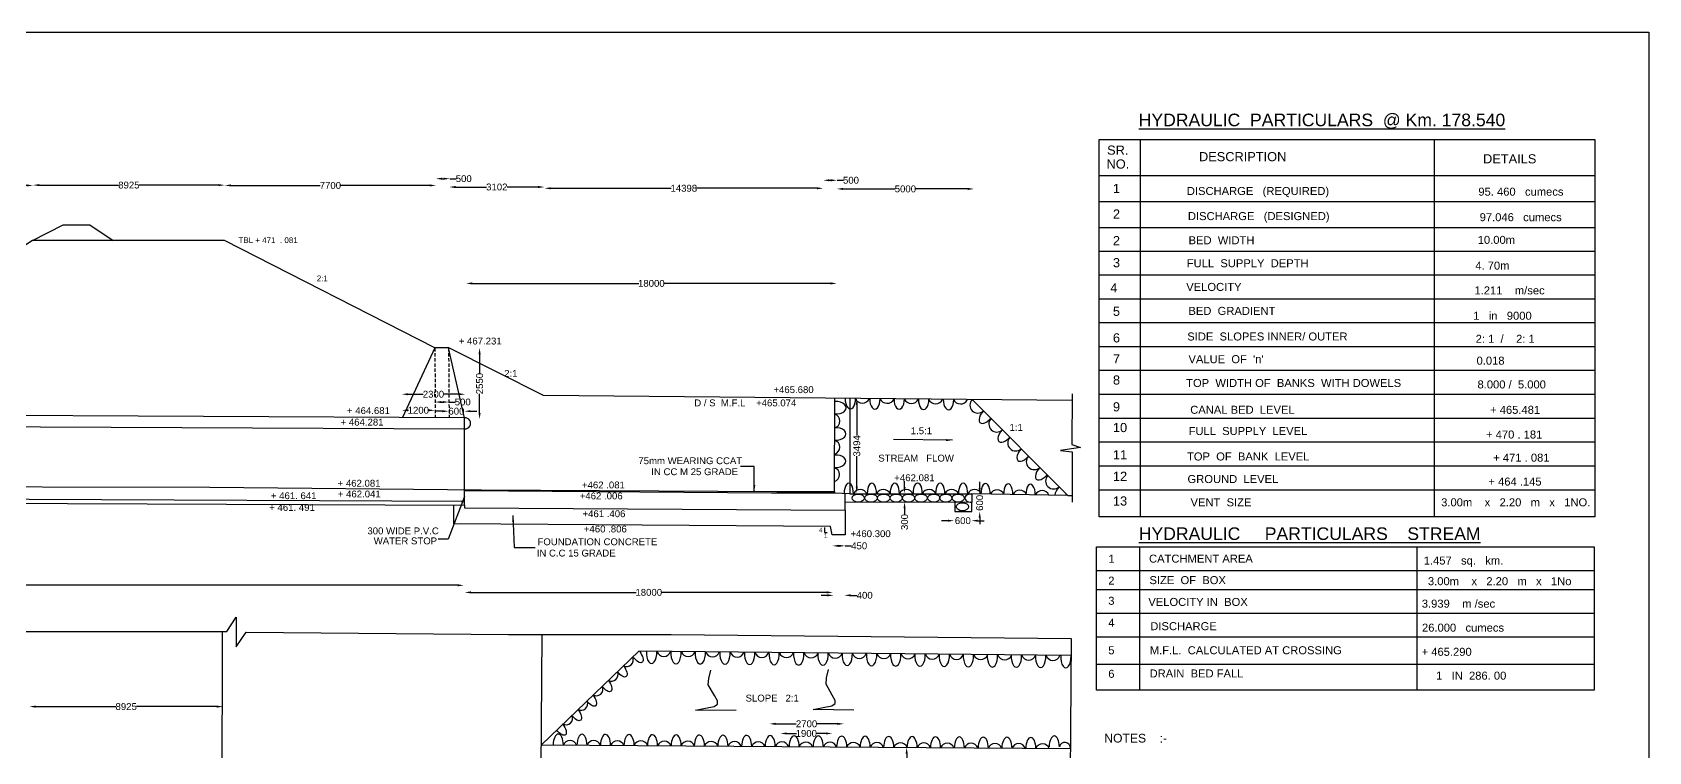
# Model space of a CAD drawing. Header units: millimetres. Extents: x -1227 to 145991, y 7047 to 97100.
# Drawn here: x 75332 to 145991, y 65645 to 97100 of the extents above; entities that cross this region are included whole.
import ezdxf

# ---------------------------------------------------------------- set-up
doc = ezdxf.new("R2010")
doc.units = ezdxf.units.MM
doc.header["$MEASUREMENT"] = 0
doc.linetypes.add('DASHED', pattern=[0.75, 0.5, -0.25])
for name, color, linetype in [('DIM', 7, 'Continuous'), ('DWG', 7, 'Continuous'), ('TEXT', 7, 'Continuous'), ('TXT', 7, 'Continuous')]:
    doc.layers.add(name, color=color, linetype=linetype)
doc.styles.get("Standard").update_dxf_attribs({"font": 'arial.ttf'})
doc.dimstyles.new('Civil', dxfattribs={"dimtxt": 300, "dimasz": 275, "dimexe": 0.1, "dimexo": 0.0625, "dimgap": 0.09, "dimtad": 0, "dimdec": 0, "dimzin": 12, "dimdsep": 46, "dimtxsty": 'Standard', "dimcen": 0.1, "dimse1": 1, "dimse2": 1, "dimadec": 0, "dimazin": 2, "dimtfac": 1, "dimtdec": 0, "dimtofl": 0, "dimtmove": 0, "dimatfit": 3, "dimfxl": 1, "dimfrac": 1, "dimtolj": 1, "dimtzin": 0, "dimarcsym": 0})

# ---------------------------------------------------------------- blocks, each defined once
blk = doc.blocks.new('*D10')
at = {"layer": 'Defpoints', "color": 0, "transparency": 16777216}
for p in [(65344, 90392), (75360, 90405), (75360, 90392)]:
    blk.add_point(p, dxfattribs=at)
at = {"layer": 'DIM', "color": 0, "lineweight": -2, "transparency": 16777216}
for p, q in [((65619, 90405), (69802, 90405)), ((75085, 90405), (70902, 90405))]:
    blk.add_line(p, q, dxfattribs=at)
at = {"layer": 'DIM', "color": 0, "transparency": 16777216}
for points in [[(65619, 90451), (65619, 90359), (65344, 90405)], [(75085, 90451), (75085, 90359), (75360, 90405)]]:
    blk.add_solid(points, dxfattribs=at)
at = {"layer": 'DIM', "color": 0, "transparency": 16777216, "insert": (70352, 90405), "char_height": 300, "attachment_point": 5}
blk.add_mtext('\\A1;11200', dxfattribs=at)
blk = doc.blocks.new('*D11')
at = {"layer": 'Defpoints', "color": 0, "transparency": 16777216}
for p in [(75360, 90405), (83747, 90419), (83747, 90405)]:
    blk.add_point(p, dxfattribs=at)
at = {"layer": 'DIM', "color": 0, "lineweight": -2, "transparency": 16777216}
for p, q in [((75635, 90419), (79104, 90419)), ((83472, 90419), (80003, 90419))]:
    blk.add_line(p, q, dxfattribs=at)
at = {"layer": 'DIM', "color": 0, "transparency": 16777216}
for points in [[(75635, 90464), (75635, 90373), (75360, 90419)], [(83472, 90464), (83472, 90373), (83747, 90419)]]:
    blk.add_solid(points, dxfattribs=at)
at = {"layer": 'DIM', "color": 0, "transparency": 16777216, "insert": (79554, 90419), "char_height": 300, "attachment_point": 5}
blk.add_mtext('\\A1;8925', dxfattribs=at)
blk = doc.blocks.new('*D12')
at = {"layer": 'Defpoints', "color": 0, "transparency": 16777216}
for p in [(83747, 90419), (92975, 90419), (92975, 90404)]:
    blk.add_point(p, dxfattribs=at)
at = {"layer": 'DIM', "color": 0, "lineweight": -2, "transparency": 16777216}
for p, q in [((84022, 90404), (87915, 90404)), ((92700, 90404), (88808, 90404))]:
    blk.add_line(p, q, dxfattribs=at)
at = {"layer": 'DIM', "color": 0, "transparency": 16777216}
for points in [[(84022, 90450), (84022, 90359), (83747, 90404)], [(92700, 90450), (92700, 90359), (92975, 90404)]]:
    blk.add_solid(points, dxfattribs=at)
at = {"layer": 'DIM', "color": 0, "transparency": 16777216, "insert": (88361, 90404), "char_height": 300, "attachment_point": 5}
blk.add_mtext('\\A1;7700', dxfattribs=at)
blk = doc.blocks.new('*D13')
at = {"layer": 'Defpoints', "color": 0, "transparency": 16777216}
for p in [(93585, 90699), (92975, 90404), (93585, 90404)]:
    blk.add_point(p, dxfattribs=at)
at = {"layer": 'DIM', "color": 0, "lineweight": -2, "transparency": 16777216}
for p, q in [((93250, 90699), (93310, 90699)), ((93585, 90699), (93860, 90699))]:
    blk.add_line(p, q, dxfattribs=at)
at = {"layer": 'DIM', "color": 0, "transparency": 16777216}
for points in [[(93250, 90745), (93250, 90653), (92975, 90699)], [(93310, 90745), (93310, 90653), (93585, 90699)]]:
    blk.add_solid(points, dxfattribs=at)
at = {"layer": 'DIM', "color": 0, "transparency": 16777216, "insert": (94191, 90699), "char_height": 300, "attachment_point": 5}
blk.add_mtext('\\A1;500', dxfattribs=at)
blk = doc.blocks.new('*D14')
at = {"layer": 'Defpoints', "color": 0, "transparency": 16777216}
for p in [(93557, 90321), (97718, 90335), (97718, 90321)]:
    blk.add_point(p, dxfattribs=at)
at = {"layer": 'DIM', "color": 0, "lineweight": -2, "transparency": 16777216}
for p, q in [((93832, 90335), (95191, 90335)), ((97443, 90335), (96084, 90335))]:
    blk.add_line(p, q, dxfattribs=at)
at = {"layer": 'DIM', "color": 0, "transparency": 16777216}
for points in [[(93832, 90381), (93832, 90289), (93557, 90335)], [(97443, 90381), (97443, 90289), (97718, 90335)]]:
    blk.add_solid(points, dxfattribs=at)
at = {"layer": 'DIM', "color": 0, "transparency": 16777216, "insert": (95637, 90335), "char_height": 300, "attachment_point": 5}
blk.add_mtext('\\A1;3102', dxfattribs=at)
blk = doc.blocks.new('*D15')
at = {"layer": 'Defpoints', "color": 0, "transparency": 16777216}
for p in [(97718, 90335), (109905, 90335), (109905, 90279)]:
    blk.add_point(p, dxfattribs=at)
at = {"layer": 'DIM', "color": 0, "lineweight": -2, "transparency": 16777216}
for p, q in [((97993, 90279), (103261, 90279)), ((109630, 90279), (104362, 90279))]:
    blk.add_line(p, q, dxfattribs=at)
at = {"layer": 'DIM', "color": 0, "transparency": 16777216}
for points in [[(97993, 90325), (97993, 90233), (97718, 90279)], [(109630, 90325), (109630, 90233), (109905, 90279)]]:
    blk.add_solid(points, dxfattribs=at)
at = {"layer": 'DIM', "color": 0, "transparency": 16777216, "insert": (103811, 90279), "char_height": 300, "attachment_point": 5}
blk.add_mtext('\\A1;14398', dxfattribs=at)
blk = doc.blocks.new('*D16')
at = {"layer": 'Defpoints', "color": 0, "transparency": 16777216}
for p in [(110514, 90630), (109905, 90279), (110514, 90279)]:
    blk.add_point(p, dxfattribs=at)
at = {"layer": 'DIM', "color": 0, "lineweight": -2, "transparency": 16777216}
for p, q in [((110180, 90630), (110239, 90630)), ((110514, 90630), (110789, 90630))]:
    blk.add_line(p, q, dxfattribs=at)
at = {"layer": 'DIM', "color": 0, "transparency": 16777216}
for points in [[(110180, 90676), (110180, 90584), (109905, 90630)], [(110239, 90676), (110239, 90584), (110514, 90630)]]:
    blk.add_solid(points, dxfattribs=at)
at = {"layer": 'DIM', "color": 0, "transparency": 16777216, "insert": (111120, 90630), "char_height": 300, "attachment_point": 5}
blk.add_mtext('\\A1;500', dxfattribs=at)
blk = doc.blocks.new('*D17')
at = {"layer": 'Defpoints', "color": 0, "transparency": 16777216}
for p in [(110500, 90182), (116496, 90252), (116496, 90182)]:
    blk.add_point(p, dxfattribs=at)
at = {"layer": 'DIM', "color": 0, "lineweight": -2, "transparency": 16777216}
for p, q in [((110775, 90252), (113051, 90252)), ((116221, 90252), (113946, 90252))]:
    blk.add_line(p, q, dxfattribs=at)
at = {"layer": 'DIM', "color": 0, "transparency": 16777216}
for points in [[(110775, 90298), (110775, 90206), (110500, 90252)], [(116221, 90298), (116221, 90206), (116496, 90252)]]:
    blk.add_solid(points, dxfattribs=at)
at = {"layer": 'DIM', "color": 0, "transparency": 16777216, "insert": (113498, 90252), "char_height": 300, "attachment_point": 5}
blk.add_mtext('\\A1;5000', dxfattribs=at)
blk = doc.blocks.new('*D39')
at = {"layer": 'Defpoints', "color": 0, "transparency": 16777216}
for p in [(91484, 80632), (92928, 80632), (92928, 80572)]:
    blk.add_point(p, dxfattribs=at)
at = {"layer": 'DIM', "color": 0, "lineweight": -2, "transparency": 16777216}
for p, q in [((91759, 80572), (91772, 80572)), ((92653, 80572), (92639, 80572))]:
    blk.add_line(p, q, dxfattribs=at)
at = {"layer": 'DIM', "color": 0, "transparency": 16777216}
for points in [[(91759, 80618), (91759, 80526), (91484, 80572)], [(92653, 80618), (92653, 80526), (92928, 80572)]]:
    blk.add_solid(points, dxfattribs=at)
at = {"layer": 'DIM', "color": 0, "transparency": 16777216, "insert": (92206, 80572), "char_height": 300, "attachment_point": 5}
blk.add_mtext('\\A1;1200', dxfattribs=at)
blk = doc.blocks.new('*D40')
at = {"layer": 'Defpoints', "color": 0, "transparency": 16777216}
for p in [(92938, 80773), (93540, 80933), (93540, 80773)]:
    blk.add_point(p, dxfattribs=at)
at = {"layer": 'DIM', "color": 0, "lineweight": -2, "transparency": 16777216}
for p, q in [((93213, 80933), (93265, 80933)), ((93540, 80933), (93815, 80933))]:
    blk.add_line(p, q, dxfattribs=at)
at = {"layer": 'DIM', "color": 0, "transparency": 16777216}
for points in [[(93213, 80979), (93213, 80887), (92938, 80933)], [(93265, 80979), (93265, 80887), (93540, 80933)]]:
    blk.add_solid(points, dxfattribs=at)
at = {"layer": 'DIM', "color": 0, "transparency": 16777216, "insert": (94146, 80933), "char_height": 300, "attachment_point": 5}
blk.add_mtext('\\A1;500', dxfattribs=at)
blk = doc.blocks.new('*D41')
at = {"layer": 'Defpoints', "color": 0, "transparency": 16777216}
for p in [(93530, 80512), (94212, 80532), (94212, 80512)]:
    blk.add_point(p, dxfattribs=at)
at = {"layer": 'DIM', "color": 0, "lineweight": -2, "transparency": 16777216}
for p, q in [((93255, 80532), (92980, 80532)), ((94487, 80532), (94762, 80532))]:
    blk.add_line(p, q, dxfattribs=at)
at = {"layer": 'DIM', "color": 0, "transparency": 16777216}
for points in [[(93255, 80578), (93255, 80486), (93530, 80532)], [(94487, 80578), (94487, 80486), (94212, 80532)]]:
    blk.add_solid(points, dxfattribs=at)
at = {"layer": 'DIM', "color": 0, "transparency": 16777216, "insert": (93871, 80532), "char_height": 300, "attachment_point": 5}
blk.add_mtext('\\A1;600', dxfattribs=at)
blk = doc.blocks.new('*D42')
at = {"layer": 'Defpoints', "color": 0, "transparency": 16777216}
for p in [(91484, 81274), (94252, 81274), (94252, 81274)]:
    blk.add_point(p, dxfattribs=at)
at = {"layer": 'DIM', "color": 0, "lineweight": -2, "transparency": 16777216}
for p, q in [((91759, 81274), (92418, 81274)), ((93977, 81274), (93318, 81274))]:
    blk.add_line(p, q, dxfattribs=at)
at = {"layer": 'DIM', "color": 0, "transparency": 16777216}
for points in [[(91759, 81319), (91759, 81228), (91484, 81274)], [(93977, 81319), (93977, 81228), (94252, 81274)]]:
    blk.add_solid(points, dxfattribs=at)
at = {"layer": 'DIM', "color": 0, "transparency": 16777216, "insert": (92868, 81274), "char_height": 300, "attachment_point": 5}
blk.add_mtext('\\A1;2300', dxfattribs=at)
blk = doc.blocks.new('*D43')
at = {"layer": 'Defpoints', "color": 0, "transparency": 16777216}
for p in [(94854, 83298), (94884, 83298), (94854, 80181)]:
    blk.add_point(p, dxfattribs=at)
at = {"layer": 'DIM', "color": 0, "lineweight": -2, "transparency": 16777216}
for p, q in [((94884, 83023), (94884, 82190)), ((94884, 80456), (94884, 81290))]:
    blk.add_line(p, q, dxfattribs=at)
at = {"layer": 'DIM', "color": 0, "transparency": 16777216}
for points in [[(94838, 83023), (94930, 83023), (94884, 83298)], [(94838, 80456), (94930, 80456), (94884, 80181)]]:
    blk.add_solid(points, dxfattribs=at)
at = {"layer": 'DIM', "color": 0, "transparency": 16777216, "insert": (94884, 81740), "char_height": 300, "attachment_point": 5, "rotation": 90}
blk.add_mtext('\\A1;2550', dxfattribs=at)
blk = doc.blocks.new('*D44')
at = {"layer": 'Defpoints', "color": 0, "transparency": 16777216}
for p in [(94287, 86233), (110498, 86233), (110498, 86121)]:
    blk.add_point(p, dxfattribs=at)
at = {"layer": 'DIM', "color": 0, "lineweight": -2, "transparency": 16777216}
for p, q in [((94562, 86121), (101843, 86121)), ((110223, 86121), (102943, 86121))]:
    blk.add_line(p, q, dxfattribs=at)
at = {"layer": 'DIM', "color": 0, "transparency": 16777216}
for points in [[(94562, 86167), (94562, 86075), (94287, 86121)], [(110223, 86167), (110223, 86075), (110498, 86121)]]:
    blk.add_solid(points, dxfattribs=at)
at = {"layer": 'DIM', "color": 0, "transparency": 16777216, "insert": (102393, 86121), "char_height": 300, "attachment_point": 5}
blk.add_mtext('\\A1;18000', dxfattribs=at)
blk = doc.blocks.new('*D45')
at = {"layer": 'Defpoints', "color": 0, "transparency": 16777216}
for p in [(111061, 81082), (111061, 76954), (111374, 76954)]:
    blk.add_point(p, dxfattribs=at)
at = {"layer": 'DIM', "color": 0, "lineweight": -2, "transparency": 16777216}
for p, q in [((111374, 80807), (111374, 79465)), ((111374, 77229), (111374, 78571))]:
    blk.add_line(p, q, dxfattribs=at)
at = {"layer": 'DIM', "color": 0, "transparency": 16777216}
for points in [[(111328, 80807), (111420, 80807), (111374, 81082)], [(111328, 77229), (111420, 77229), (111374, 76954)]]:
    blk.add_solid(points, dxfattribs=at)
at = {"layer": 'DIM', "color": 0, "transparency": 16777216, "insert": (111374, 79018), "char_height": 300, "attachment_point": 5, "rotation": 90}
blk.add_mtext('\\A1;3494', dxfattribs=at)
blk = doc.blocks.new('*D46')
at = {"layer": 'Defpoints', "color": 0, "transparency": 16777216}
for p in [(110315, 74839), (110867, 74839), (110867, 74645)]:
    blk.add_point(p, dxfattribs=at)
at = {"layer": 'DIM', "color": 0, "lineweight": -2, "transparency": 16777216}
for p, q in [((110590, 74645), (110592, 74645)), ((110867, 74645), (111142, 74645))]:
    blk.add_line(p, q, dxfattribs=at)
at = {"layer": 'DIM', "color": 0, "transparency": 16777216}
for points in [[(110590, 74691), (110590, 74599), (110315, 74645)], [(110592, 74691), (110592, 74599), (110867, 74645)]]:
    blk.add_solid(points, dxfattribs=at)
at = {"layer": 'DIM', "color": 0, "transparency": 16777216, "insert": (111479, 74645), "char_height": 300, "attachment_point": 5}
blk.add_mtext('\\A1;450', dxfattribs=at)
blk = doc.blocks.new('*D47')
at = {"layer": 'Defpoints', "color": 0, "transparency": 16777216}
for p in [(113417, 76939), (113417, 76567), (113462, 76567)]:
    blk.add_point(p, dxfattribs=at)
at = {"layer": 'DIM', "color": 0, "lineweight": -2, "transparency": 16777216}
for p, q in [((113462, 77214), (113462, 77489)), ((113462, 76292), (113462, 76017))]:
    blk.add_line(p, q, dxfattribs=at)
at = {"layer": 'DIM', "color": 0, "transparency": 16777216}
for points in [[(113416, 77214), (113507, 77214), (113462, 76939)], [(113416, 76292), (113507, 76292), (113462, 76567)]]:
    blk.add_solid(points, dxfattribs=at)
at = {"layer": 'DIM', "color": 0, "transparency": 16777216, "insert": (113462, 75686), "char_height": 300, "attachment_point": 5, "rotation": 90}
blk.add_mtext('\\A1;300', dxfattribs=at)
blk = doc.blocks.new('*D48')
at = {"layer": 'Defpoints', "color": 0, "transparency": 16777216}
for p in [(116413, 76901), (116413, 76150), (116746, 76150)]:
    blk.add_point(p, dxfattribs=at)
at = {"layer": 'DIM', "color": 0, "lineweight": -2, "transparency": 16777216}
for p, q in [((116746, 77176), (116746, 77451)), ((116746, 75875), (116746, 75600))]:
    blk.add_line(p, q, dxfattribs=at)
at = {"layer": 'DIM', "color": 0, "transparency": 16777216}
for points in [[(116700, 77176), (116792, 77176), (116746, 76901)], [(116700, 75875), (116792, 75875), (116746, 76150)]]:
    blk.add_solid(points, dxfattribs=at)
at = {"layer": 'DIM', "color": 0, "transparency": 16777216, "insert": (116746, 76525), "char_height": 300, "attachment_point": 5, "rotation": 90}
blk.add_mtext('\\A1;600', dxfattribs=at)
blk = doc.blocks.new('*D49')
at = {"layer": 'Defpoints', "color": 0, "transparency": 16777216}
for p in [(115633, 75852), (116385, 75852), (116385, 75746)]:
    blk.add_point(p, dxfattribs=at)
at = {"layer": 'DIM', "color": 0, "lineweight": -2, "transparency": 16777216}
for p, q in [((115358, 75746), (115083, 75746)), ((116660, 75746), (116935, 75746))]:
    blk.add_line(p, q, dxfattribs=at)
at = {"layer": 'DIM', "color": 0, "transparency": 16777216}
for points in [[(115358, 75791), (115358, 75700), (115633, 75746)], [(116660, 75791), (116660, 75700), (116385, 75746)]]:
    blk.add_solid(points, dxfattribs=at)
at = {"layer": 'DIM', "color": 0, "transparency": 16777216, "insert": (116009, 75746), "char_height": 300, "attachment_point": 5}
blk.add_mtext('\\A1;600', dxfattribs=at)
blk = doc.blocks.new('*D50')
at = {"layer": 'Defpoints', "color": 0, "transparency": 16777216}
for p in [(110361, 72492), (110832, 72492), (110832, 72481)]:
    blk.add_point(p, dxfattribs=at)
at = {"layer": 'DIM', "color": 0, "lineweight": -2, "transparency": 16777216}
for p, q in [((110086, 72481), (109811, 72481)), ((111107, 72481), (111382, 72481))]:
    blk.add_line(p, q, dxfattribs=at)
at = {"layer": 'DIM', "color": 0, "transparency": 16777216}
for points in [[(110086, 72527), (110086, 72435), (110361, 72481)], [(111107, 72527), (111107, 72435), (110832, 72481)]]:
    blk.add_solid(points, dxfattribs=at)
at = {"layer": 'DIM', "color": 0, "transparency": 16777216, "insert": (111719, 72481), "char_height": 300, "attachment_point": 5}
blk.add_mtext('\\A1;400', dxfattribs=at)
blk = doc.blocks.new('*D51')
at = {"layer": 'Defpoints', "color": 0, "transparency": 16777216}
for p in [(94230, 72610), (94230, 72513), (110329, 72513)]:
    blk.add_point(p, dxfattribs=at)
at = {"layer": 'DIM', "color": 0, "lineweight": -2, "transparency": 16777216}
for p, q in [((94505, 72610), (101730, 72610)), ((110054, 72610), (102830, 72610))]:
    blk.add_line(p, q, dxfattribs=at)
at = {"layer": 'DIM', "color": 0, "transparency": 16777216}
for points in [[(94505, 72656), (94505, 72564), (94230, 72610)], [(110054, 72656), (110054, 72564), (110329, 72610)]]:
    blk.add_solid(points, dxfattribs=at)
at = {"layer": 'DIM', "color": 0, "transparency": 16777216, "insert": (102280, 72610), "char_height": 300, "attachment_point": 5}
blk.add_mtext('\\A1;18000', dxfattribs=at)
blk = doc.blocks.new('*D52')
at = {"layer": 'Defpoints', "color": 0, "transparency": 16777216}
for p in [(25460, 72920), (25460, 72599), (94198, 72599)]:
    blk.add_point(p, dxfattribs=at)
at = {"layer": 'DIM', "color": 0, "lineweight": -2, "transparency": 16777216}
for p, q in [((25735, 72920), (59262, 72920)), ((93923, 72920), (60395, 72920))]:
    blk.add_line(p, q, dxfattribs=at)
at = {"layer": 'DIM', "color": 0, "transparency": 16777216}
for points in [[(25735, 72966), (25735, 72874), (25460, 72920)], [(93923, 72966), (93923, 72874), (94198, 72920)]]:
    blk.add_solid(points, dxfattribs=at)
at = {"layer": 'DIM', "color": 0, "transparency": 16777216, "insert": (59829, 72920), "char_height": 300, "attachment_point": 5}
blk.add_mtext('\\A1;63925', dxfattribs=at)
blk = doc.blocks.new('*D82')
at = {"layer": 'Defpoints', "color": 0, "transparency": 16777216}
for p in [(75205, 67636), (83665, 67636), (83665, 67616)]:
    blk.add_point(p, dxfattribs=at)
at = {"layer": 'DIM', "color": 0, "lineweight": -2, "transparency": 16777216}
for p, q in [((75480, 67616), (78986, 67616)), ((83390, 67616), (79885, 67616))]:
    blk.add_line(p, q, dxfattribs=at)
at = {"layer": 'DIM', "color": 0, "transparency": 16777216}
for points in [[(75480, 67662), (75480, 67570), (75205, 67616)], [(83390, 67662), (83390, 67570), (83665, 67616)]]:
    blk.add_solid(points, dxfattribs=at)
at = {"layer": 'DIM', "color": 0, "transparency": 16777216, "insert": (79435, 67616), "char_height": 300, "attachment_point": 5}
blk.add_mtext('\\A1;8925', dxfattribs=at)
blk = doc.blocks.new('*D83')
at = {"layer": 'Defpoints', "color": 0, "transparency": 16777216}
for p in [(107552, 66850), (110803, 66862), (110803, 66850)]:
    blk.add_point(p, dxfattribs=at)
at = {"layer": 'DIM', "color": 0, "lineweight": -2, "transparency": 16777216}
for p, q in [((107827, 66862), (108728, 66862)), ((110528, 66862), (109628, 66862))]:
    blk.add_line(p, q, dxfattribs=at)
at = {"layer": 'DIM', "color": 0, "transparency": 16777216}
for points in [[(107827, 66908), (107827, 66816), (107552, 66862)], [(110528, 66908), (110528, 66816), (110803, 66862)]]:
    blk.add_solid(points, dxfattribs=at)
at = {"layer": 'DIM', "color": 0, "transparency": 16777216, "insert": (109178, 66862), "char_height": 300, "attachment_point": 5}
blk.add_mtext('\\A1;2700', dxfattribs=at)
blk = doc.blocks.new('*D84')
at = {"layer": 'Defpoints', "color": 0, "transparency": 16777216}
for p in [(110299, 66442), (108033, 66406), (110299, 66406)]:
    blk.add_point(p, dxfattribs=at)
at = {"layer": 'DIM', "color": 0, "lineweight": -2, "transparency": 16777216}
for p, q in [((108308, 66442), (108732, 66442)), ((110024, 66442), (109599, 66442))]:
    blk.add_line(p, q, dxfattribs=at)
at = {"layer": 'DIM', "color": 0, "transparency": 16777216}
for points in [[(108308, 66487), (108308, 66396), (108033, 66442)], [(110024, 66487), (110024, 66396), (110299, 66442)]]:
    blk.add_solid(points, dxfattribs=at)
at = {"layer": 'DIM', "color": 0, "transparency": 16777216, "insert": (109166, 66442), "char_height": 300, "attachment_point": 5}
blk.add_mtext('\\A1;1900', dxfattribs=at)
blk = doc.blocks.new('*D86')
at = {"layer": 'Defpoints', "color": 0, "transparency": 16777216}
for p in [(113537, 65835), (113555, 65835), (113537, 63623)]:
    blk.add_point(p, dxfattribs=at)
at = {"layer": 'DIM', "color": 0, "lineweight": -2, "transparency": 16777216}
for p, q in [((113555, 65560), (113555, 65162)), ((113555, 63898), (113555, 64295))]:
    blk.add_line(p, q, dxfattribs=at)
at = {"layer": 'DIM', "color": 0, "transparency": 16777216}
for points in [[(113509, 65560), (113600, 65560), (113555, 65835)], [(113509, 63898), (113600, 63898), (113555, 63623)]]:
    blk.add_solid(points, dxfattribs=at)
at = {"layer": 'DIM', "color": 0, "transparency": 16777216, "insert": (113555, 64729), "char_height": 300, "attachment_point": 5, "rotation": 90}
blk.add_mtext('\\A1;1800', dxfattribs=at)

msp = doc.modelspace()

# ---------------------------------------------------------------- linework, layer by layer
msp.add_lwpolyline([(145991, 7046.9), (-1227.1, 7046.9), (-1227.1, 97099.6), (145991, 97099.6)], close=True)
at = {"layer": 'DWG'}
for points in [[(120787.6, 81001), (97681.9, 81213.1), (93542.3, 83299.7), (92928.1, 83299.7), (83740.4, 87998.7), (75340.7, 87998.7), (65243.8, 81350.4), (53305.2, 81350.4), (43246.2, 88175.2), (41980.9, 88813.4), (40764.8, 88813.4), (39794.4, 88199.7), (36075.1, 88199.7), (26854.1, 83547.7)], [(75340.7, 87998.7), (76674.9, 88678.5), (77843.8, 88678.5), (78864.2, 87998.7)], [(25475.5, 80052.1), (54288.9, 79976), (69495.6, 79881.7), (94229.4, 79763.9), (94229.4, 80245.8), (93528.8, 83299.7)], [(92928.1, 83299.7), (91519, 80259.3)], [(120789.2, 81295.5), (120776.9, 79073.9), (121157.7, 78938.9), (120273.3, 78816.2), (120789.2, 78754.8), (120789.2, 76557.8)], [(110395.8, 77023), (110416, 81096.2)], [(111076.5, 81090.2), (111076.5, 76917.3), (110395.8, 76945.1)], [(116418.2, 81041.1), (120599.3, 76845.2), (120789.2, 76845.2)], [(94229.4, 80245.8), (59982.3, 80416.8), (51900.2, 80462.2), (28292.1, 80498.2)], [(94228.8, 76424.7), (94229.4, 79763.9)], [(16787.9, 77415.5), (26338.5, 77415.5), (39167.8, 77388.5), (52579.6, 77323.5), (60968.4, 77267.3), (68438.8, 77247.1), (83096.5, 77206.4), (94972.9, 77101), (107875.3, 77023), (108147.4, 77023), (110395.8, 77023), (110395.8, 76945.1), (107648.8, 76945.1), (94228.9, 77050.1)], [(25473.7, 76874.6), (59307.5, 76763.6), (94228.8, 76597.1)], [(25946.3, 76663), (46465.7, 76663), (62979.3, 76557.3), (94228.8, 76424.7), (94228.8, 76314.5), (110863, 76211.3), (110863, 75124.5), (110304.5, 75124.5), (110223.6, 75491.7), (93751.6, 75600.8), (93751.6, 76426.7)], [(110863, 76211.3), (110863, 76926)], [(111076.5, 76917.3), (116403.8, 76917.3), (116403.8, 76543.8), (110863, 76550.9)], [(115653.7, 76544.7), (115653.7, 76151.2), (116396.6, 76151.2), (116403.8, 76543.8)], [(120599.3, 76845.2), (116403.8, 76917.3)], [(109961.6, 75450.4), (109961.6, 75236.2), (110071.7, 75236.2)], [(71718.4, 70905), (83841.5, 70905), (84248.9, 71525.9), (84248.9, 70233.6), (84676.6, 70864.5), (96152.7, 70771.4), (103258, 70771.4), (120741.6, 70589.2), (120674.6, 60660.7), (121336.5, 60233.4), (120033, 60233.4), (120654.2, 59816.2), (120522.3, 35145.5), (121163.8, 34677.5), (119890.9, 34677.5), (120522.3, 34260.3), (120522.3, 31150.3), (43934.1, 31586.9)], [(83629.8, 70905), (83590.8, 49018.1)], [(97497.3, 55122.4), (97625.5, 70771.4)], [(120736.5, 69844.3), (101851.1, 70037.9), (97585.9, 65946.2), (120709.1, 65780.5)], [(106094.5, 67441.6), (104324.8, 67466.4), (104757.9, 67552.9), (105141.6, 67627.1), (105277.7, 67726), (105277.7, 67862.1), (105154, 68097), (104881.7, 68566.9), (104906.5, 68851.3), (104993.1, 69209.9)], [(111242.9, 67466.4), (109473.1, 67491.1), (109906.3, 67577.7), (110289.9, 67651.8), (110426.1, 67750.8), (110426.1, 67886.8), (110302.3, 68121.7), (110030, 68591.6), (110054.8, 68876), (110141.4, 69234.6)]]:
    msp.add_lwpolyline(points, dxfattribs=at)
at = {"layer": 'DWG', "linetype": 'DASHED', "ltscale": 300}
for points in [[(92928.1, 83299.7), (92947.8, 80252.2)], [(93528.8, 83299.7), (93551.2, 80249.2)]]:
    msp.add_lwpolyline(points, dxfattribs=at)
at = {"layer": 'DWG'}
for centre, radius, start, end in [((111621.1, 81226.2), 338.4, 204.101762, 334.846294), ((112694.3, 81216.4), 338.4, 204.101762, 334.846294), ((113757.9, 81206.6), 338.4, 204.101762, 334.846294), ((114825.9, 81196.8), 338.4, 204.101762, 334.846294), ((115908.6, 81186.9), 338.4, 204.101762, 334.846294), ((116669.6, 80799.5), 348.7, 136.144017, 313.652984), ((94249.3, 80004.8), 241.8, 265.283174, 94.716826), ((110322.4, 80103.2), 313.6, 286.145947, 73.287882), ((117495.4, 79970.8), 348.7, 136.144017, 313.652984), ((110316.7, 78956.7), 313.6, 286.145947, 73.287882), ((118321.2, 79142.1), 348.7, 136.144017, 313.652984), ((119132.7, 78327.8), 348.7, 136.144017, 313.652984), ((110310.8, 77763.2), 313.6, 286.145947, 73.287882), ((111523.5, 76799.3), 315.1, 20.400151, 157.629758), ((112534.8, 76799.3), 315.1, 20.400151, 157.629758), ((113533.6, 76799.3), 315.1, 20.400151, 157.629758), ((114535.3, 76799.3), 315.1, 20.400151, 157.629758), ((115520.4, 76799.3), 315.1, 20.400151, 157.629758), ((116522, 76799.3), 315.1, 20.400151, 157.629758), ((117504.5, 76783.5), 315.1, 20.400151, 157.629758), ((118494.5, 76766.4), 315.1, 20.400151, 157.629758), ((119472.6, 76749.6), 315.1, 20.400151, 157.629758), ((119977.5, 77480), 348.7, 136.144017, 313.652984), ((102938.9, 70126.1), 314.4, 197.825502, 340.999306), ((104005.5, 70115.2), 314.4, 197.825502, 340.999306), ((105067.5, 70104.3), 314.4, 197.825502, 340.999306), ((106148.5, 70093.2), 314.4, 197.825502, 340.999306), ((107225.4, 70082.1), 314.4, 197.825502, 340.999306), ((108297.3, 70071.2), 314.4, 197.825502, 340.999306), ((109372.3, 70060.1), 314.4, 197.825502, 340.999306), ((110434.1, 70049.2), 314.4, 197.825502, 340.999306), ((101321, 69654.9), 285.8, 238.995498, 25.332372), ((111490.8, 70038.4), 314.4, 197.825502, 340.999306), ((112556.2, 70027.5), 314.4, 197.825502, 340.999306), ((113612.8, 70016.6), 314.4, 197.825502, 340.999306), ((114674.7, 70005.8), 314.4, 197.825502, 340.999306), ((115734.2, 69994.9), 314.4, 197.825502, 340.999306), ((116790.9, 69984), 314.4, 197.825502, 340.999306), ((117837.5, 69973.3), 314.4, 197.825502, 340.999306), ((118887.1, 69962.5), 314.4, 197.825502, 340.999306), ((119948.7, 69951.7), 314.4, 197.825502, 340.999306), ((100652.6, 69013.7), 285.8, 238.995498, 25.332372), ((99327.3, 67742.3), 285.8, 238.995498, 25.332372), ((99987.3, 68375.5), 285.8, 238.995498, 25.332372), ((98664, 67106), 285.8, 238.995498, 25.332372), ((98836.5, 65830), 308.1, 19.952047, 159.851304), ((99874, 65822.6), 308.1, 19.952047, 159.851304), ((100903.1, 65815.2), 308.1, 19.952047, 159.851304), ((101931.8, 65807.8), 308.1, 19.952047, 159.851304), ((102956.6, 65800.5), 308.1, 19.952047, 159.851304), ((103989.9, 65793.1), 308.1, 19.952047, 159.851304), ((105006.1, 65785.8), 308.1, 19.952047, 159.851304), ((106035.4, 65778.4), 308.1, 19.952047, 159.851304), ((107072.8, 65771), 308.1, 19.952047, 159.851304), ((108101.9, 65763.6), 308.1, 19.952047, 159.851304), ((109148, 65756.1), 308.1, 19.952047, 159.851304), ((110202.6, 65748.6), 308.1, 19.952047, 159.851304), ((111227.3, 65741.2), 308.1, 19.952047, 159.851304), ((112252.2, 65733.9), 308.1, 19.952047, 159.851304), ((113284.1, 65726.5), 308.1, 19.952047, 159.851304), ((114304.7, 65719.2), 308.1, 19.952047, 159.851304), ((115329.5, 65711.8), 308.1, 19.952047, 159.851304), ((116370.7, 65704.3), 308.1, 19.952047, 159.851304), ((117416.8, 65696.9), 308.1, 19.952047, 159.851304), ((118450.1, 65689.4), 308.1, 19.952047, 159.851304), ((119494.5, 65682), 308.1, 19.952047, 159.851304), ((120467.5, 65804.4), 242.8, 354.345441, 168.049704)]:
    msp.add_arc(centre, radius, start, end, dxfattribs=at)
for centre, major_axis, ratio, start_param, end_param in [((110470.1, 80685.3), (437.4, 0), 0.6231452, 4.5805117, 7.9797012), ((111092.7, 81074.6), (0, 438.5), 0.5217395, 1.530761, 4.742845), ((112165.9, 81064.7), (0, 438.5), 0.5217395, 1.530761, 4.742845), ((113229.5, 81055), (0, 438.5), 0.5217395, 1.530761, 4.742845), ((114297.5, 81045.2), (0, 438.5), 0.5217395, 1.530761, 4.742845), ((115380.2, 81035.2), (0, 438.5), 0.5217395, 1.530761, 4.742845), ((117065.5, 80380.5), (-300.5, -350.3), 0.4957531, 4.6566381, 7.8321386), ((110464.4, 79538.8), (437.4, 0), 0.6231452, 4.5805117, 7.9797012), ((117891.2, 79551.8), (-300.5, -350.3), 0.4957531, 4.6566381, 7.8321386), ((110458.5, 78345.3), (437.4, 0), 0.6231452, 4.5805117, 7.9797012), ((118717, 78723.1), (-300.5, -350.3), 0.4957531, 4.6566381, 7.8321386), ((119528.5, 77908.7), (-300.5, -350.3), 0.4957531, 4.6566381, 7.8321386), ((111022.2, 76940.5), (0, 450.4), 0.4497355, 4.6655206, 7.8853849), ((112033.4, 76940.5), (0, 450.4), 0.4497355, 4.6655206, 7.8853849), ((113032.3, 76940.5), (0, 450.4), 0.4497355, 4.6655206, 7.8853849), ((114033.9, 76940.5), (0, 450.4), 0.4497355, 4.6655206, 7.8853849), ((115019, 76940.5), (0, 450.4), 0.4497355, 4.6655206, 7.8853849), ((116020.7, 76940.5), (0, 450.4), 0.4497355, 4.6655206, 7.8853849), ((117003.1, 76924.6), (0, 450.4), 0.4497355, 4.6655206, 7.8853849), ((117993.1, 76907.6), (0, 450.4), 0.4497355, 4.6655206, 7.8853849), ((118971.2, 76890.8), (0, 450.4), 0.4497355, 4.6655206, 7.8853849), ((120373.3, 77060.9), (-300.5, -350.3), 0.4957531, 4.6566381, 5.6860933), ((116365.1, 76733.8), (-271.5, 0), 0.6484751, 4.5693247, 7.9970459), ((120373.3, 77060.9), (-300.5, -350.3), 0.4957531, 7.6596663, 7.8321386), ((102401.9, 69979), (0, 479.9), 0.4736841, 1.4545959, 4.8188735), ((103468.5, 69968), (0, 479.9), 0.4736841, 1.4545959, 4.8188735), ((104530.5, 69957.1), (0, 479.9), 0.4736841, 1.4545959, 4.8188735), ((105611.5, 69946.1), (0, 479.9), 0.4736841, 1.4545959, 4.8188735), ((106688.4, 69935), (0, 479.9), 0.4736841, 1.4545959, 4.8188735), ((107760.3, 69924), (0, 479.9), 0.4736841, 1.4545959, 4.8188735), ((108835.3, 69913), (0, 479.9), 0.4736841, 1.4545959, 4.8188735), ((109897.1, 69902.1), (0, 479.9), 0.4736841, 1.4545959, 4.8188735), ((110953.7, 69891.3), (0, 479.9), 0.4736841, 1.4545959, 4.8188735), ((112019.2, 69880.3), (0, 479.9), 0.4736841, 1.4545959, 4.8188735), ((113075.8, 69869.5), (0, 479.9), 0.4736841, 1.4545959, 4.8188735), ((114137.7, 69858.6), (0, 479.9), 0.4736841, 1.4545959, 4.8188735), ((115197.2, 69847.7), (0, 479.9), 0.4736841, 1.4545959, 4.8188735), ((116253.9, 69836.9), (0, 479.9), 0.4736841, 1.4545959, 4.8188735), ((117300.5, 69826.2), (0, 479.9), 0.4736841, 1.4545959, 4.8188735), ((118350.1, 69815.4), (0, 479.9), 0.4736841, 1.4545959, 4.8188735), ((119411.7, 69804.5), (0, 479.9), 0.4736841, 1.4545959, 4.8188735), ((120514, 69792.8), (0, 479.9), 0.4736841, 1.4545959, 4.8188735), ((98323.5, 65912.6), (0, 501.3), 0.4468085, 4.765589, 7.7943779), ((99361, 65905.2), (0, 501.3), 0.4468085, 4.765589, 7.7943779), ((100390.1, 65897.8), (0, 501.3), 0.4468085, 4.765589, 7.7943779), ((101418.7, 65890.5), (0, 501.3), 0.4468085, 4.765589, 7.7943779), ((102443.6, 65883.1), (0, 501.3), 0.4468085, 4.765589, 7.7943779), ((103476.8, 65875.7), (0, 501.3), 0.4468085, 4.765589, 7.7943779), ((104493.1, 65868.4), (0, 501.3), 0.4468085, 4.765589, 7.7943779), ((105522.3, 65861.1), (0, 501.3), 0.4468085, 4.765589, 7.7943779), ((106559.8, 65853.6), (0, 501.3), 0.4468085, 4.765589, 7.7943779), ((107588.9, 65846.2), (0, 501.3), 0.4468085, 4.765589, 7.7943779), ((108635, 65838.7), (0, 501.3), 0.4468085, 4.765589, 7.7943779), ((109689.6, 65831.2), (0, 501.3), 0.4468085, 4.765589, 7.7943779), ((110714.3, 65823.8), (0, 501.3), 0.4468085, 4.765589, 7.7943779), ((111739.2, 65816.5), (0, 501.3), 0.4468085, 4.765589, 7.7943779), ((112771.1, 65809.1), (0, 501.3), 0.4468085, 4.765589, 7.7943779), ((113791.6, 65801.8), (0, 501.3), 0.4468085, 4.765589, 7.7943779), ((114816.5, 65794.5), (0, 501.3), 0.4468085, 4.765589, 7.7943779), ((115857.6, 65787), (0, 501.3), 0.4468085, 4.765589, 7.7943779), ((116903.8, 65779.5), (0, 501.3), 0.4468085, 4.765589, 7.7943779), ((117937.1, 65772.1), (0, 501.3), 0.4468085, 4.765589, 7.7943779), ((118981.5, 65764.6), (0, 501.3), 0.4468085, 4.765589, 7.7943779), ((120006.2, 65831.2), (0, 501.3), 0.4468085, 4.765589, 7.7943779)]:
    msp.add_ellipse(centre, major_axis=major_axis, ratio=ratio, start_param=start_param, end_param=end_param, dxfattribs=at)
for centre in [(111438.1, 76733.8), (111995.4, 76733.8), (112549.1, 76733.8), (113099.2, 76733.8), (113634.6, 76733.8), (114181.1, 76733.8), (114738.4, 76733.8), (115267, 76733.8), (115806.3, 76733.8), (115991.1, 76355.9)]:
    msp.add_ellipse(centre, major_axis=(-271.5, 0), ratio=0.6484751, dxfattribs=at)
at = {"layer": 'DWG', "extrusion": (0, 0, -1)}
for centre in [(101748, 69892.9), (101048, 69269.8), (100379.7, 68628.6), (99714.4, 67990.4), (99054.4, 67357.2), (98391.1, 66720.8)]:
    msp.add_ellipse(centre, major_axis=(-240.2, 343.5), ratio=0.4396458, start_param=1.5063346, end_param=4.6400931, dxfattribs=at)
at = {"layer": 'TXT'}
for p, q in [((123769.1, 75910.5), (123769.1, 92420.1)), ((136619.2, 92420.1), (136619.2, 75910.5)), ((121968.3, 90835.3), (143639.8, 90835.3)), ((121968.3, 89702.6), (143639.8, 89702.6)), ((121968.3, 88561.2), (143639.8, 88561.2)), ((121968.3, 87524), (143639.8, 87524)), ((121968.3, 86488.9), (143639.8, 86488.9)), ((121968.3, 85447.4), (143639.8, 85447.4)), ((121968.3, 84405.3), (143639.8, 84405.3)), ((121968.3, 83366.5), (143639.8, 83366.5)), ((121968.3, 82330.8), (143639.8, 82330.8)), ((121968.3, 81277.1), (143639.8, 81277.1)), ((121968.3, 80234.4), (143639.8, 80234.4)), ((121968.3, 79191.8), (143639.8, 79191.8)), ((121968.3, 78151.1), (143639.8, 78151.1)), ((121968.3, 77096.7), (143639.8, 77096.7)), ((123745.6, 68338.2), (123745.6, 74599.9)), ((135877.7, 68338.2), (135877.7, 74599.9)), ((121855.7, 73565.6), (143602.7, 73565.6)), ((121855.7, 72734.1), (143602.7, 72734.1)), ((121855.7, 71703.5), (143602.7, 71703.5)), ((121855.7, 70661.1), (143602.7, 70661.1)), ((121855.7, 69476.9), (143602.7, 69476.9))]:
    msp.add_line(p, q, dxfattribs=at)
for points in [[(121968.3, 92420.1), (143639.8, 92420.1), (143639.8, 75910.5), (121968.3, 75910.5)], [(121855.7, 74599.9), (143602.7, 74599.9), (143602.7, 68338.2), (121855.7, 68338.2)]]:
    msp.add_lwpolyline(points, close=True, dxfattribs=at)

# ---------------------------------------------------------------- texts
at = {"layer": 'TEXT'}
for s, height, p in [('%%UHYDRAULIC  PARTICULARS  @ Km. 178.540', 550, (123698.1, 92993.5)), ('SR.', 400, (122316.9, 91748.2)), ('DESCRIPTION', 400, (126333.3, 91463.5)), ('NO.', 400, (122292.6, 91141.5)), ('DETAILS', 400, (138751.9, 91368.2)), ('1', 400, (122570.9, 90074.4)), ('DISCHARGE   (REQUIRED)', 350, (125802.1, 89986.6)), ('95. 460   cumecs', 350, (138544.3, 89957.3)), ('2', 400, (122570.9, 88954.2)), ('DISCHARGE   (DESIGNED)', 350, (125848.4, 88888.5)), ('97.046   cumecs', 350, (138602, 88840.8)), ('TBL + 471  . 081', 250, (84343.5, 87885.4)), ('2', 400, (122570.9, 87792.5)), ('BED  WIDTH', 350, (125878, 87831.9)), ('10.00m', 350, (138517.9, 87849.6)), ('3', 400, (122570.9, 86825.9)), ('FULL  SUPPLY  DEPTH', 350, (125799.6, 86828.1)), ('4. 70m', 350, (138411.8, 86724.2)), ('2:1', 250, (87767.5, 86214.6)), ('4', 400, (122457, 85729.1)), ('VELOCITY', 350, (125776, 85791.8)), ('1.211    m/sec', 350, (138374.9, 85640.2)), ('5', 400, (122570.9, 84701.7)), ('BED  GRADIENT', 350, (125871.3, 84744)), ('1   in   9000', 350, (138322.4, 84532.7)), ('+ 467.231', 300, (93973.7, 83450.6)), ('6', 400, (122570.9, 83540.8)), ('SIDE  SLOPES INNER/ OUTER', 350, (125819.6, 83625.1)), ('2: 1  /    2: 1', 350, (138427.4, 83523.4)), ('7', 400, (122570.9, 82622.7)), ("VALUE  OF  'n'", 350, (125873.1, 82632.9)), ('0.018', 350, (138466.7, 82567.6)), ('2:1', 300, (95962.4, 82036.3)), ('8', 400, (122570.9, 81697.1)), ('+465.680', 300, (107728.8, 81324.7)), ('TOP  WIDTH OF  BANKS  WITH DOWELS', 350, (125772.9, 81592)), ('8.000 /  5.000', 350, (138508.1, 81528.2)), ('+ 464.681', 300, (89088.7, 80409)), ('D / S  M.F.L    +465.074', 300, (104269.4, 80746.4)), ('9', 400, (122570.9, 80524.7)), ('CANAL BED  LEVEL', 350, (125950.1, 80420)), ('+ 465.481', 350, (139057.3, 80417.5)), ('+ 464.281', 300, (88809.4, 79904.6)), ('1:1', 300, (118047.5, 79674.3)), ('10', 400, (122570.9, 79619.2)), ('FULL  SUPPLY  LEVEL', 350, (125878.7, 79492.2)), ('1.5:1', 300, (113733, 79527.6)), ('+ 470 . 181', 350, (138881.1, 79338.8)), ('75mm WEARING CCAT', 300, (101824.5, 78217.3)), ('STREAM   FLOW', 300, (112313.6, 78330.4)), ('11', 400, (122570.9, 78429)), ('TOP  OF  BANK  LEVEL', 350, (125808.5, 78378.9)), ('TOP  OF  BANK  LEVEL', 350, (125808.5, 78378.9)), ('+ 471 . 081', 350, (139197.5, 78326.9)), ('IN CC M 25 GRADE', 300, (102389.8, 77736.3)), ('+462.081', 300, (113015.7, 77472.7)), ('12', 400, (122570.9, 77487.4)), ('GROUND  LEVEL', 350, (125831.8, 77392.1)), ('+ 462.081', 300, (88678.7, 77232.6)), ('+ 462.041', 300, (88687.3, 76763)), ('+462 .081', 300, (99360.7, 77157.1)), ('+ 464 .145', 350, (138986.2, 77281.5)), ('+ 461. 491', 300, (85689.2, 76176.1)), ('+ 461. 641', 300, (85762.9, 76688)), ('+462 .006', 300, (99263.3, 76679)), ('13', 400, (122570.9, 76408)), ('VENT  SIZE', 350, (125964.1, 76373.8)), ('3.00m    x   2.20   m   x   1NO.', 350, (136919.2, 76374)), ('+461 .406', 300, (99383.8, 75899.6)), ('300 WIDE P.V.C', 300, (89980.2, 75150.2)), ('WATER STOP', 300, (90255.8, 74712.7)), ('FOUNDATION CONCRETE', 300, (97416.7, 74672.6)), ('+460 .806', 300, (99443.9, 75232.3)), ('4', 200, (109724.7, 75239.9)), ('1', 200, (109938.1, 74987.2)), ('+460.300', 300, (111095.9, 75026.5)), ('%%UHYDRAULIC     PARTICULARS    STREAM', 550, (123701.1, 74902.9)), ('IN C.C 15 GRADE', 300, (97383.4, 74179.5)), ('1', 350, (122372, 73903.4)), ('CATCHMENT AREA', 350, (124149.5, 73911.4)), ('1.457   sq.   km.', 350, (136157.8, 73827.9)), ('2', 350, (122367.7, 72948.5)), ('SIZE  OF  BOX ', 350, (124168.2, 72971.9)), ('3.00m    x   2.20   m   x   1No', 350, (136340.2, 72925.1)), ('3', 350, (122367.7, 72068.5)), ('VELOCITY IN  BOX ', 350, (124117.9, 72017.6)), ('3.939    m /sec', 350, (136073.5, 71943.3)), ('4', 350, (122367.7, 71109.1)), ('DISCHARGE', 350, (124204.3, 70958.3)), ('26.000   cumecs', 350, (136081.3, 70893.5)), ('5', 350, (122367.7, 69904.2)), ('M.F.L.  CALCULATED AT CROSSING', 350, (124183.4, 69905.4)), ('+ 465.290', 350, (136065.9, 69838.1)), ('6', 350, (122367.7, 68875.5)), ('DRAIN  BED FALL', 350, (124173.3, 68889.9)), ('1   IN  286. 00', 350, (136696.8, 68795.4)), ('SLOPE   2:1', 300, (106513.2, 67837.7)), ('NOTES    :-', 380, (122192.9, 66046.2))]:
    msp.add_text(s, height=height, dxfattribs=at).set_placement(p)

# ---------------------------------------------------------------- dimensions: what is measured, and where the dimension line sits
at = {"layer": 'DIM'}
for p1, p2, distance, text, picture, middle in [((65343.5, 90391.5), (75359.6, 90391.5), 13.3, '11200', '*D10', (70351.6, 90404.8)), ((75359.6, 90404.8), (83747.5, 90404.8), 13.7, '8925', '*D11', (79553.5, 90418.5)), ((83747.5, 90418.5), (92975.4, 90418.5), -14.1, '7700', '*D12', (88361.4, 90404.4)), ((92975.4, 90404.4), (93584.8, 90404.4), 294.9, '500', '*D13', (94190.8, 90699.3)), ((93556.8, 90321.3), (97718, 90321.3), 14, '3102', '*D14', (95637.4, 90335.3)), ((97718, 90335.3), (109904.6, 90335.3), -56.1, '14398', '*D15', (103811.3, 90279.2)), ((109904.6, 90279.2), (110513.8, 90279.2), 350.5, '500', '*D16', (111119.8, 90629.7)), ((110499.8, 90181.7), (116496.4, 90181.7), 70, '5000', '*D17', (113498.1, 90251.7)), ((94287.4, 86233), (110497.9, 86233), -112, '18000', '*D44', (102392.7, 86121)), ((94853.8, 80181.2), (94853.8, 83298.1), -30.1, '2550', '*D43', (94883.9, 81739.6)), ((91483.6, 81273.6), (94252, 81273.6), 0, '2300', '*D42', (92867.8, 81273.6)), ((91483.6, 80632.2), (92928, 80632.2), -60.1, '1200', '*D39', (92205.8, 80572.1)), ((92938, 80772.5), (93539.8, 80772.5), 160.4, '500', '*D40', (94145.8, 80932.9)), ((93529.8, 80511.9), (94211.9, 80511.9), 20, '600', '*D41', (93870.8, 80532)), ((111060.8, 81081.7), (111060.8, 76954.4), 313.2, '3494', '*D45', (111373.9, 79018.1)), ((113416.9, 76939.5), (113416.9, 76567), 44.7, '300', '*D47', (113461.7, 75686.1)), ((116412.9, 76900.6), (116412.9, 76149.5), 333.3, '600', '*D48', (116746.2, 76525)), ((115632.9, 75851.9), (116384.6, 75851.9), -106.3, '600', '*D49', (116008.7, 75745.7)), ((110315.1, 74838.5), (110866.9, 74838.5), -193.7, '450', '*D46', (111478.9, 74644.8)), ((94197.7, 72599.3), (25460.1, 72599.3), -320.5, '63925', '*D52', (59828.9, 72919.8)), ((110329, 72513.2), (94230.3, 72513.2), -96.4, '18000', '*D51', (102279.7, 72609.7)), ((110361.1, 72491.9), (110831.6, 72491.9), -10.7, '400', '*D50', (111718.6, 72481.2)), ((75205.2, 67636.1), (83665.4, 67636.1), -20.3, '8925', '*D82', (79435.3, 67615.8)), ((107552.1, 66849.8), (110803.4, 66849.8), 12, '2700', '*D83', (109177.8, 66861.8)), ((108032.9, 66405.6), (110298.6, 66405.6), 36, '1900', '*D84', (109165.8, 66441.6)), ((113537.1, 63623), (113537.1, 65834.7), -17.4, '1800', '*D86', (113554.6, 64728.9))]:
    dim = msp.add_aligned_dim(p1=p1, p2=p2, distance=distance, text=text, dimstyle='Civil', dxfattribs=at)
    dim.commit()
    dim.dimension.update_dxf_attribs({"geometry": picture, "text_midpoint": middle})

# ---------------------------------------------------------------- leaders
at = {"layer": 'TEXT'}
for points in [[(115552, 79267.1), (112984.9, 79293.5)], [(106892.8, 77029), (106892.8, 78109.8), (106290.4, 78109.8)], [(94228.9, 76808.8), (93512.2, 74942.1), (93073.9, 74930.6)], [(96338.3, 75979.2), (96396, 74573.4), (97307.3, 74573.4)]]:
    msp.add_leader(points, dimstyle='Civil', override={"dimgap": 0.09, "dimtad": 0}, dxfattribs=at)

doc.saveas('drawing.dxf')
